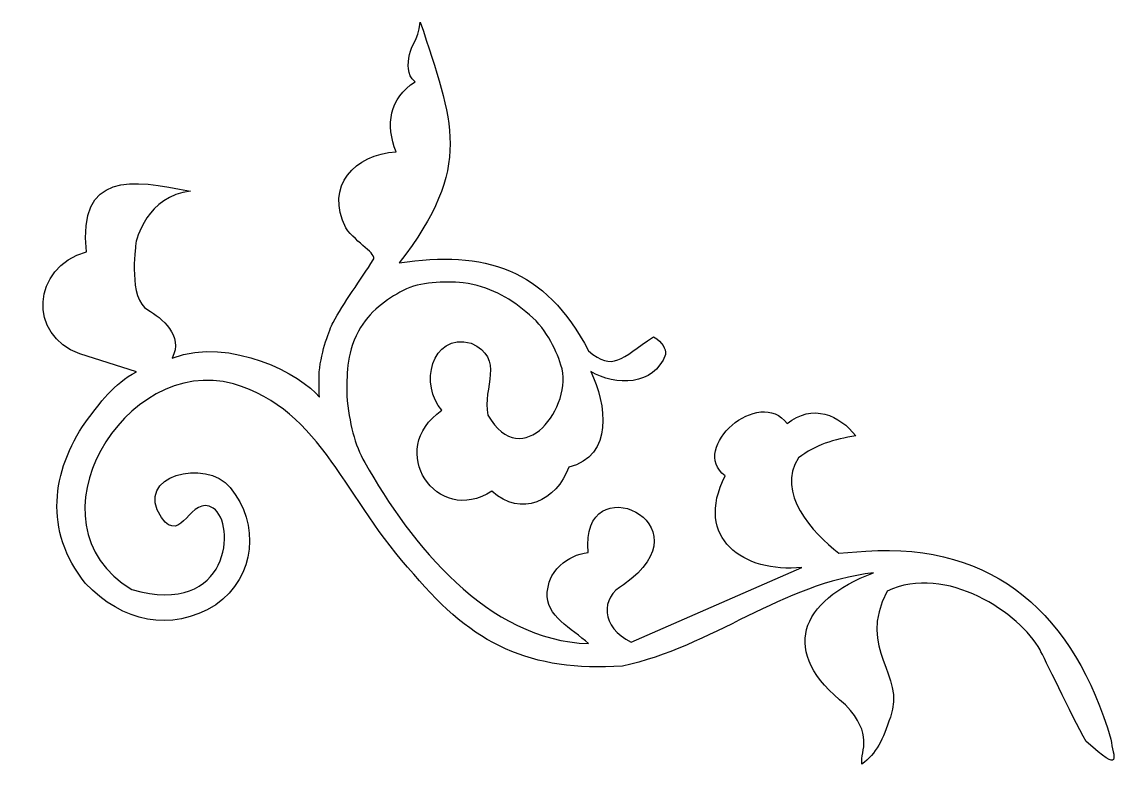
# Model space of a CAD drawing. Header units: centimetres. Extents: x -8.2 to 5.7, y -1.1 to 8.5.
import ezdxf

# ---------------------------------------------------------------- set-up
doc = ezdxf.new("R2010")
doc.units = ezdxf.units.CM
doc.header["$MEASUREMENT"] = 0
doc.layers.add('Layer 1', color=7, linetype='Continuous')

msp = doc.modelspace()

# ---------------------------------------------------------------- linework, layer by layer
at = {"layer": 'Layer 1', "color": 216, "lineweight": 25}
msp.add_open_spline([(-6.11478, 6.34446), (-6.86219, 6.50115), (-7.53821, 6.58988), (-7.43297, 5.57906), (-7.43297, 5.57906), (-8.12998, 5.37482), (-8.1726, 4.52274), (-7.51802, 4.28449), (-7.51802, 4.28449), (-7.51802, 4.28449), (-6.79986, 4.0577), (-6.79986, 4.0577), (-6.79986, 4.0577), (-7.09127, 3.90673), (-7.26025, 3.66053), (-7.44242, 3.42459), (-7.44242, 3.42459), (-7.87195, 2.80043), (-7.97892, 2.04355), (-7.44715, 1.3788), (-7.44715, 1.3788), (-6.97423, 0.88704), (-6.37034, 0.7479), (-5.7935, 1.10476), (-5.7935, 1.10476), (-5.29065, 1.46645), (-5.23184, 2.12751), (-5.61396, 2.59304), (-5.61396, 2.59304), (-5.91296, 2.96488), (-6.84341, 2.74902), (-6.48331, 2.21034), (-6.48331, 2.21034), (-6.22175, 1.85161), (-6.1174, 2.51594), (-5.82657, 2.32846), (-5.82657, 2.32846), (-5.53574, 2.14098), (-5.60593, 0.94242), (-6.85656, 1.29848), (-6.85656, 1.29848), (-8.24839, 2.13892), (-6.94637, 4.28491), (-5.57144, 3.90651), (-5.57144, 3.90651), (-4.44515, 3.57253), (-4.15919, 2.43476), (-3.28468, 1.49219), (-3.28468, 1.49219), (-2.54161, 0.60105), (-1.81359, 0.25214), (-0.64358, 0.32991), (-0.64358, 0.32991), (0.48105, 0.56697), (1.38252, 1.37977), (2.53615, 1.51109), (2.53615, 1.51109), (1.59578, 1.16102), (1.33239, 0.50203), (2.1818, -0.16146), (2.1818, -0.16146), (2.54077, -0.55286), (2.37433, -0.72404), (2.38496, -0.91269), (2.38496, -0.91269), (2.57376, -0.78143), (2.65261, -0.5995), (2.74876, -0.31737), (2.74876, -0.31737), (2.95078, 0.23341), (2.3172, 0.52026), (2.70624, 1.27958), (2.70624, 1.27958), (3.45228, 1.6334), (4.39832, 0.99295), (4.64336, 0.53307), (4.64336, 0.53307), (4.69112, 0.4559), (5.03246, -0.27936), (5.2278, -0.6271), (5.2278, -0.6271), (5.70663, -1.05044), (5.567, -0.82169), (5.54106, -0.59613), (5.54106, -0.59613), (5.08292, 0.96743), (4.07463, 1.89982), (2.43693, 1.78512), (2.43693, 1.78512), (2.43693, 1.78512), (2.09675, 1.7615), (2.09675, 1.7615), (2.09675, 1.7615), (1.75998, 2.01638), (1.29354, 2.52918), (1.58648, 2.9663), (1.58648, 2.9663), (1.79081, 3.13248), (2.04243, 3.20409), (2.30936, 3.24505), (2.30936, 3.24505), (2.11045, 3.50819), (1.75846, 3.66242), (1.44002, 3.40097), (1.44002, 3.40097), (1.09384, 3.87953), (0.1909, 3.09123), (0.65572, 2.73951), (0.65572, 2.73951), (0.25593, 1.9464), (0.88966, 1.50534), (1.62901, 1.57723), (1.62901, 1.57723), (1.62901, 1.57723), (-0.53491, 0.63229), (-0.53491, 0.63229), (-0.53491, 0.63229), (-0.9217, 0.82283), (-0.92795, 1.19511), (-0.6294, 1.3599), (-0.6294, 1.3599), (0.49112, 2.14383), (-1.19289, 2.89736), (-1.07825, 1.76622), (-1.07825, 1.76622), (-1.21833, 1.75662), (-1.33008, 1.69032), (-1.4326, 1.60558), (-1.4326, 1.60558), (-1.5644, 1.48257), (-1.57834, 1.38135), (-1.59796, 1.2654), (-1.59796, 1.2654), (-1.6232, 0.9604), (-1.28362, 0.80815), (-1.07352, 0.61339), (-1.07352, 0.61339), (-2.35219, 0.65444), (-3.32368, 1.87225), (-3.90834, 2.9096), (-3.90834, 2.9096), (-4.03531, 3.13486), (-4.105, 3.40135), (-4.13513, 3.75532), (-4.13513, 3.75532), (-4.13358, 4.0096), (-4.14833, 4.2576), (-3.98866, 4.57269), (-3.98866, 4.57269), (-3.84489, 4.82725), (-3.64037, 4.97044), (-3.4217, 5.08769), (-3.4217, 5.08769), (-3.19972, 5.20234), (-2.91491, 5.20299), (-2.66102, 5.18691), (-2.66102, 5.18691), (-2.32574, 5.13659), (-2.09643, 5.00556), (-1.86727, 4.81838), (-1.86727, 4.81838), (-1.61655, 4.62372), (-1.49428, 4.35635), (-1.42315, 4.14275), (-1.42315, 4.14275), (-1.2516, 3.6276), (-1.91472, 2.75106), (-2.34919, 3.50964), (-2.34919, 3.50964), (-2.42267, 3.86181), (-2.12264, 4.22575), (-2.5618, 4.4215), (-2.5618, 4.4215), (-3.0753, 4.55624), (-3.21372, 3.8762), (-2.93033, 3.57106), (-2.93033, 3.57106), (-3.6557, 3.0705), (-2.99571, 2.09049), (-2.29722, 2.5458), (-2.29722, 2.5458), (-1.93428, 2.20294), (-1.47349, 2.42762), (-1.32393, 2.84818), (-1.32393, 2.84818), (-0.75349, 2.99274), (-0.84833, 3.64635), (-1.04518, 4.06243), (-1.04518, 4.06243), (-0.73258, 3.87148), (-0.24373, 3.87942), (-0.10023, 4.27504), (-0.10023, 4.27504), (-0.09617, 4.35776), (-0.13327, 4.42528), (-0.25143, 4.50182), (-0.25143, 4.50182), (-0.67152, 4.21969), (-0.76224, 4.06038), (-1.07352, 4.32228), (-1.07352, 4.32228), (-1.62635, 5.37939), (-2.38957, 5.59831), (-3.47367, 5.43731), (-3.47367, 5.43731), (-2.52216, 6.65982), (-2.79312, 7.22124), (-3.20436, 8.48947), (-3.20436, 8.48947), (-3.2401, 8.23733), (-3.31829, 8.19923), (-3.34138, 8.07842), (-3.34138, 8.07842), (-3.36447, 7.95762), (-3.38119, 7.82603), (-3.27051, 7.73352), (-3.27051, 7.73352), (-3.59968, 7.52364), (-3.64354, 7.18479), (-3.51147, 6.84528), (-3.51147, 6.84528), (-4.03434, 6.80875), (-4.41466, 6.41911), (-4.1493, 5.88144), (-4.1493, 5.88144), (-4.00746, 5.68189), (-3.74723, 5.55549), (-3.79968, 5.47511), (-3.79968, 5.47511), (-3.96052, 5.22858), (-4.17839, 4.92306), (-4.30994, 4.68136), (-4.30994, 4.68136), (-4.35409, 4.59269), (-4.45615, 4.33032), (-4.48476, 4.0577), (-4.48476, 4.0577), (-4.48515, 3.96202), (-4.49121, 3.84367), (-4.48003, 3.73642), (-4.48003, 3.73642), (-4.71376, 4.01817), (-5.5998, 4.50744), (-6.34629, 4.23252), (-6.34629, 4.23252), (-6.20169, 4.51806), (-6.48008, 4.74052), (-6.6534, 4.842), (-6.6534, 4.842), (-6.90583, 4.98228), (-6.8099, 5.62362), (-6.80931, 5.67355), (-6.80931, 5.67355), (-6.80872, 5.72348), (-6.65915, 6.29308), (-6.11478, 6.34446)], degree=3, knots=[0, 0, 0, 0, 0.01538462, 0.01538462, 0.01538462, 0.01538462, 0.03076923, 0.03076923, 0.03076923, 0.03076923, 0.04615385, 0.04615385, 0.04615385, 0.04615385, 0.06153846, 0.06153846, 0.06153846, 0.06153846, 0.07692308, 0.07692308, 0.07692308, 0.07692308, 0.09230769, 0.09230769, 0.09230769, 0.09230769, 0.10769231, 0.10769231, 0.10769231, 0.10769231, 0.12307692, 0.12307692, 0.12307692, 0.12307692, 0.13846154, 0.13846154, 0.13846154, 0.13846154, 0.15384615, 0.15384615, 0.15384615, 0.15384615, 0.16923077, 0.16923077, 0.16923077, 0.16923077, 0.18461538, 0.18461538, 0.18461538, 0.18461538, 0.2, 0.2, 0.2, 0.2, 0.21538462, 0.21538462, 0.21538462, 0.21538462, 0.23076923, 0.23076923, 0.23076923, 0.23076923, 0.24615385, 0.24615385, 0.24615385, 0.24615385, 0.26153846, 0.26153846, 0.26153846, 0.26153846, 0.27692308, 0.27692308, 0.27692308, 0.27692308, 0.29230769, 0.29230769, 0.29230769, 0.29230769, 0.30769231, 0.30769231, 0.30769231, 0.30769231, 0.32307692, 0.32307692, 0.32307692, 0.32307692, 0.33846154, 0.33846154, 0.33846154, 0.33846154, 0.35384615, 0.35384615, 0.35384615, 0.35384615, 0.36923077, 0.36923077, 0.36923077, 0.36923077, 0.38461538, 0.38461538, 0.38461538, 0.38461538, 0.4, 0.4, 0.4, 0.4, 0.41538462, 0.41538462, 0.41538462, 0.41538462, 0.43076923, 0.43076923, 0.43076923, 0.43076923, 0.44615385, 0.44615385, 0.44615385, 0.44615385, 0.46153846, 0.46153846, 0.46153846, 0.46153846, 0.47692308, 0.47692308, 0.47692308, 0.47692308, 0.49230769, 0.49230769, 0.49230769, 0.49230769, 0.50769231, 0.50769231, 0.50769231, 0.50769231, 0.52307692, 0.52307692, 0.52307692, 0.52307692, 0.53846154, 0.53846154, 0.53846154, 0.53846154, 0.55384615, 0.55384615, 0.55384615, 0.55384615, 0.56923077, 0.56923077, 0.56923077, 0.56923077, 0.58461538, 0.58461538, 0.58461538, 0.58461538, 0.6, 0.6, 0.6, 0.6, 0.61538462, 0.61538462, 0.61538462, 0.61538462, 0.63076923, 0.63076923, 0.63076923, 0.63076923, 0.64615385, 0.64615385, 0.64615385, 0.64615385, 0.66153846, 0.66153846, 0.66153846, 0.66153846, 0.67692308, 0.67692308, 0.67692308, 0.67692308, 0.69230769, 0.69230769, 0.69230769, 0.69230769, 0.70769231, 0.70769231, 0.70769231, 0.70769231, 0.72307692, 0.72307692, 0.72307692, 0.72307692, 0.73846154, 0.73846154, 0.73846154, 0.73846154, 0.75384615, 0.75384615, 0.75384615, 0.75384615, 0.76923077, 0.76923077, 0.76923077, 0.76923077, 0.78461538, 0.78461538, 0.78461538, 0.78461538, 0.8, 0.8, 0.8, 0.8, 0.81538462, 0.81538462, 0.81538462, 0.81538462, 0.83076923, 0.83076923, 0.83076923, 0.83076923, 0.84615385, 0.84615385, 0.84615385, 0.84615385, 0.86153846, 0.86153846, 0.86153846, 0.86153846, 0.87692308, 0.87692308, 0.87692308, 0.87692308, 0.89230769, 0.89230769, 0.89230769, 0.89230769, 0.90769231, 0.90769231, 0.90769231, 0.90769231, 0.92307692, 0.92307692, 0.92307692, 0.92307692, 0.93846154, 0.93846154, 0.93846154, 0.93846154, 0.95384615, 0.95384615, 0.95384615, 0.95384615, 0.96923077, 0.96923077, 0.96923077, 0.96923077, 1, 1, 1, 1], dxfattribs=at)

doc.saveas('drawing.dxf')
